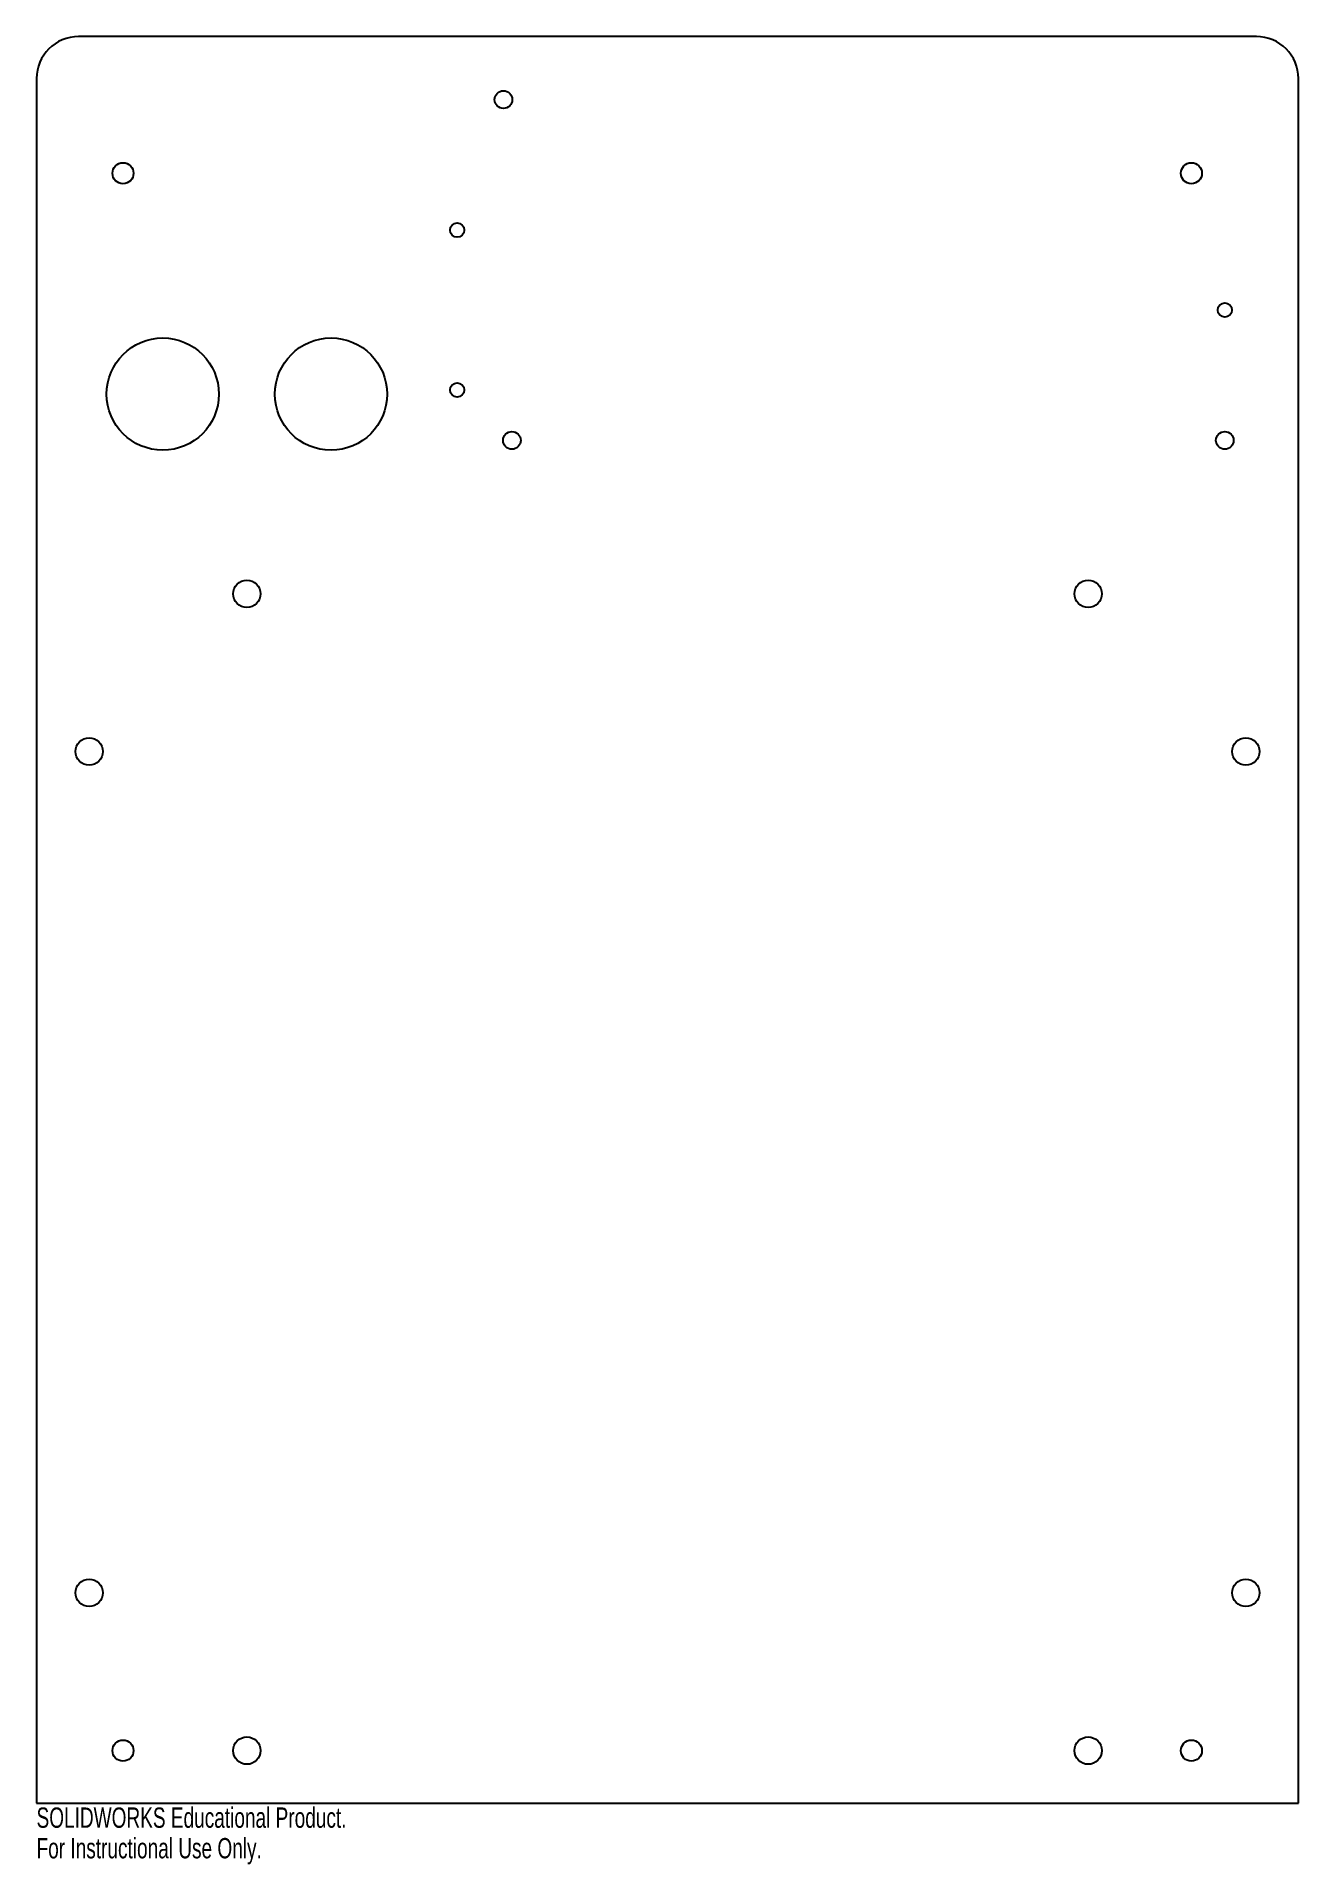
# Model space of a CAD drawing. Header units: inches. Extents: x 0 to 11.8, y -0.6 to 16.5.
import ezdxf

# ---------------------------------------------------------------- set-up
doc = ezdxf.new("R2010")
doc.units = ezdxf.units.IN
doc.header["$MEASUREMENT"] = 0
doc.styles.add('SLDTEXTSTYLE0', font='TXT', dxfattribs={"width": 0.7})

msp = doc.modelspace()

# ---------------------------------------------------------------- linework, layer by layer
at = {"color": 7, "linetype": 'Continuous', "lineweight": 25}
for p, q in [((11.417, 16.535), (0.394, 16.535)), ((0, 16.142), (0, 0)), ((11.811, 0), (11.811, 16.142)), ((0, 0), (11.811, 0))]:
    msp.add_line(p, q, dxfattribs=at)
for centre, radius in [((4.37, 15.945), 0.0827), ((0.809, 15.256), 0.0984), ((10.809, 15.256), 0.0984), ((3.937, 14.724), 0.0669), ((11.122, 13.976), 0.0669), ((1.181, 13.189), 0.525), ((2.756, 13.189), 0.525), ((3.937, 13.228), 0.0669), ((4.449, 12.756), 0.0827), ((11.122, 12.756), 0.0827), ((1.969, 11.319), 0.128), ((9.843, 11.319), 0.128), ((0.492, 9.843), 0.128), ((11.319, 9.843), 0.128), ((0.492, 1.969), 0.128), ((11.319, 1.969), 0.128), ((0.809, 0.492), 0.0984), ((1.969, 0.492), 0.128), ((9.843, 0.492), 0.128), ((10.809, 0.492), 0.0984)]:
    msp.add_circle(centre, radius, dxfattribs=at)
for centre, start, end in [((0.394, 16.142), 90, 180), ((11.417, 16.142), 0, 90)]:
    msp.add_arc(centre, 0.394, start, end, dxfattribs=at)

# ---------------------------------------------------------------- texts
at = {"color": 7, "linetype": 'Continuous', "char_height": 0.1903, "attachment_point": 1, "style": 'SLDTEXTSTYLE0'}
for s, insert in [('SOLIDWORKS Educational Product.', (0, -0.04)), ('For Instructional Use Only.', (0, -0.326))]:
    msp.add_mtext(s, dxfattribs=dict(at, insert=insert))

doc.saveas('drawing.dxf')
